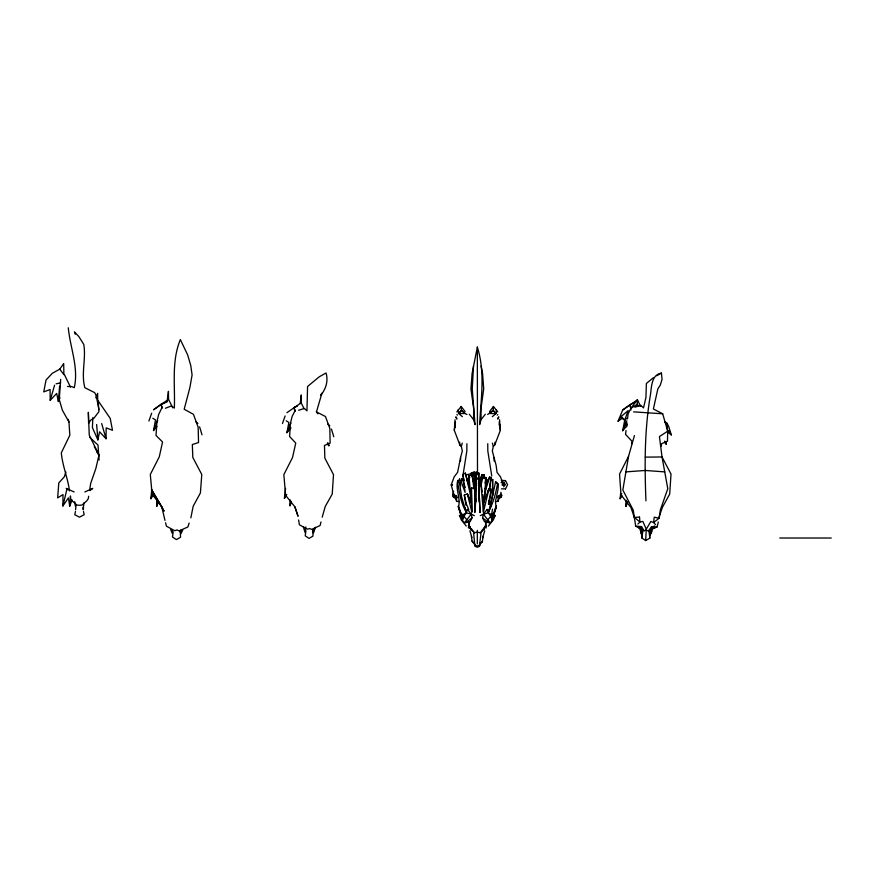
<?xml version="1.0" encoding="UTF-8"?>
<svg xmlns="http://www.w3.org/2000/svg" width="875" height="875" viewBox="0 0 875 875"><rect width="100%" height="100%" fill="white"/><g stroke="black" fill="none" stroke-linecap="round" stroke-linejoin="round"><path stroke-width="1.31" d="M477.312 543.9L477.323 530.337M477.498 474.206L477.334 347.123L472.084 373.559L470.958 388.992L473.648 408.384L473.594 419.617L475.037 424.659L472.248 388.992L473.506 366.1M503.672 486.861L505.203 484.673L503.672 482.486L501.277 482.486M505.203 484.673L503.672 482.486M501.43 488.862L505.466 488.862M505.477 480.627L501.43 480.506L505.477 480.627L507.598 484.684L505.466 488.972M480.266 515.659L483.383 514.139L487.167 509.403L488.731 511.459L492.603 495.72L492.625 479.522L490.645 479.642L489.53 488.994L491.367 477.531L489.639 477.039L488.862 478.341L485.111 488.95M466.889 443.713L466.834 450.975L462.886 475.956M72.023 500.041L69.705 506.177L68.447 497.864L62.913 505.958L63 494.561L57.663 497.897L58.8 482.891L64.258 476.919L65.898 472.03M478.887 483.886L478.789 473.003L475.858 473.003L475.705 501.911L474.819 512.498L474.622 487.955L471.581 487.966L471.275 489.781L471.866 512.072L467.359 493.916L464.297 495.031L465.97 505.203M92.837 417.539L92.411 427.645L97.88 439.895L99.564 431.812L106.039 438.725L106.17 427.875L112.503 430.292L110.217 418.392L98.197 400.87L98.908 411.72L93.877 418.272L90.606 420.23L88.583 423.391L88.353 412.3L89.239 435.05L99.006 455.077L95.834 468.562L90.683 483.427L89.677 489.825M304.062 408.789L301.175 402.828L301.273 394.942L300.202 403.517M460.534 461.037L460.578 457.45L462.317 451.041L461.333 446.37L462.273 443.111M492.625 479.522L492.559 494.834L490.514 506.745L488.731 511.459C493.292 502.83 495.895 493.03 497.569 483.427L495.589 481.753L492.603 495.72M158.659 501.605L156.669 506.428L156.811 498.969M181.038 529.955L180.972 533.717L182.744 530.02M291.43 502.283L289.986 505.772L290.095 499.778M627.911 501.605L625.92 506.428L626.03 500.216M313.502 529.594L313.436 532.886L315.459 527.297M631.848 443.734L631.903 441.175L625.548 434.372L626.041 430.5M650.3 531.355L650.223 534.767L652.006 531.42L652.487 527.723M172.397 529.659L172.32 533.422L170.702 529.605M645.936 500.806C644.558 465.336 644.438 429.494 650.519 394.406C651.612 386.641 651.416 374.719 661.423 373.078L662.058 379.312L660.33 385.033L657.858 388.905L653.384 408.997L662.692 413.787L667.691 431.189L667.472 441.23L661.653 443.658L661.161 446.173M478.45 484.444L478.789 473.003M312.637 531.092L312.681 529.55L313.031 536.091L309.017 538.388L305.211 535.806L305.955 530.852M488.961 500.555L489.103 504.405L491.258 491.138L491.192 489.3L489.103 488.403L483.405 512.072L483.831 502.458L485.778 489.322L486.084 477.531L482.191 477.159L480.112 484.334M475.781 481.688L475.858 473.003M485.953 521.664L485.866 524.945L483.492 529.441L486.303 525.47L483.416 529.43L485.439 526.094L484.75 527.822M471.319 475.453L471.406 472.883L474.173 472.019L475.092 481.37M624.881 425.447L624.728 420.066L628.163 410.572L620.714 416.927L618.089 421.214L621.961 418.403L624.728 420.066L622.694 430.708L626.981 425.731L624.881 425.447L622.694 430.708M484.072 477.936L484.323 474.906L481.906 474.567L478.975 484.28M484.17 478.68L484.323 474.906M180.152 532.044L180.206 530.819L180.567 537.25L176.4 539.591L172.463 536.977L173.217 531.803M496.453 409.588L496.267 413.427L493.183 410.441L493.456 406.47L497.798 411.906M456.444 495.753L456.641 501.397L459.036 501.55M642.48 532.755L641.714 537.873L645.652 540.575L646.286 529.156L650.869 521.456L653.592 522.506L655.638 524.694M83.366 509.797L83.519 507.38M468.42 527.997L468.475 527.166M461.333 446.37L459.977 445.298L454.322 430.358L455.066 419.748M485.516 525.481L485.756 522.069L490.23 522.823L492.188 520.877L492.844 518.722L492.308 515.069L488.436 512.827L487.167 509.403M59.609 386.138L58.362 401.527L60.014 397.841M70.558 496.223L69.705 506.177M469.722 488.928L471.297 503.059L467.359 493.916L471.297 503.059L468.923 475.792L472.106 475.267L475.278 489.245L474.173 472.019M640.883 528.019L641.583 534.45L642.327 528.587M485.078 482.552L486.084 477.531L483.831 502.458L489.103 488.403M60.659 379.378L59.281 399.634L62.398 410.255L68.961 421.958L69.836 435.214L61.316 452.834C62.453 465.894 67.856 478.002 69.486 490.93M456.641 501.397L455.798 498.772L453.316 496.934L453.633 493.434M153.333 494.856L150.883 498.739L151.627 490.798M286.759 494.605L284.408 498.356L285.589 488.359M621.961 495.83L620.134 498.739L620.867 490.798M454.956 426.891L455.459 421.739M479.369 546.383L480.955 533.619L480.091 532.612L477.312 532.262L474.545 532.612L473.681 533.619L474.786 545.191L475.256 546.383L477.312 547.225L479.369 546.383L480.145 543.255L482.18 542.172L483.284 535.916M495.6 501.55L497.984 501.397L498.192 495.753M641.003 530.064L641.583 534.45L639.778 528.5M494.802 444.259L495.042 442.17M626.522 426.639L627.003 422.767M627.495 418.906L628.141 413.744L630.919 408.275L637.438 399.798L640.631 406.405M167.114 401.614L160.978 404.447L153.497 409.828L160.748 404.611L167.114 401.614L168.427 391.3L168.547 399.361L172.736 407.816M454.322 430.358L455.109 424.484M454.803 427.317L455.284 423.795M659.17 518.252L654.237 517.202L653.592 522.506L659.17 518.252L660.33 509.983L667.789 488.731L662.036 456.969L659.422 436.592L667.691 431.189M83.584 506.166L84.066 502.786M492.439 509.162L491.422 516.184L494.091 511.962L496.005 506.505L495.425 501.484L497.995 489.552L498.422 484.105L497.569 483.427M462.448 520.866L463.925 516.381L466.211 512.827L471.264 514.139L472.03 517.869L465.938 522.561L464.417 522.823L462.448 520.866L461.792 518.711L462.339 515.069L466.211 512.827L467.469 509.403L471.264 514.139L474.381 515.659M483.93 529.517L480.288 533.028L482.814 529.211M461.792 518.711L462.186 516.206M88.659 496.234L88.255 498.794L86.494 501.134L82.009 505.039L79.461 505.269L76.923 505.039L72.439 501.123L70.678 498.794L70.284 496.169M641.714 537.873L642.819 530.983M634.43 435.575L628.534 456.378L622.836 490L633.281 510.267L635.677 526.148L644.066 530.764L646.231 530.097L648.386 530.917L657.125 526.925L658.295 521.97M156.669 506.428L157.806 500.281M289.986 505.772L290.861 501.025M625.92 506.428L626.828 501.506M488.403 504.164L491.192 489.3M156.942 426.573L153.508 430.555L155.542 419.913L152.775 418.25M291.036 427.886L286.902 432.688L288.87 422.417L286.202 420.82M498.837 498.783L499.144 497.186L501.944 495.173L501.309 496.934L498.837 498.783L497.984 501.397M190.848 517.891L193.178 506.253L200.408 492.942L201.775 474.491L192.795 457.384L192.347 444.522L198.548 442.531L198.144 427.197L193.452 414.323L184.188 409.248L189.897 387.537L192.095 374.959L190.75 365.455L187.666 354.933L180.338 339.566C171.303 361.583 175.241 385.098 174.344 408.078L171.412 405.945L165.397 408.264M485.756 522.069L484.597 521.828L482.606 517.88L483.383 514.139L488.436 512.827L490.722 516.381L492.188 520.877M492.373 443.122L493.314 446.37L492.33 451.041L496.136 465.402L497.033 472.347L500.5 476.886L503.42 484.914L502.173 485.111M75.469 511.503L74.78 514.708L79.472 517.191L84.153 514.708L83.475 511.503M482.705 537.644L484.717 530.797M480.933 485.756L482.683 477.892L482.191 477.159M62.913 505.958L66.839 489.464M453.316 496.934L452.681 495.163L453.633 491.247M493.609 515.08L496.442 506.111L493.883 514.117L496.18 507.358M320.994 521.97L320.086 525.547L311.664 529.375L309.575 528.544L307.486 529.222L299.403 524.792L298.616 519.947M478.756 483.591L480.036 512.498L478.756 483.591L480.845 483.459L482.333 491.892M465.238 487.419L462.088 478.439L461.037 481.348L465.128 492.417L462.82 474.655L465.336 473.08L469.569 490.919L468.923 475.792M499.581 419.759L500.325 430.369L494.67 445.298L493.314 446.37M460.578 457.45L457.603 472.347L454.147 476.886L451.216 484.903L453.655 494.156L457.603 497.612M485.669 486.544L487.277 480.561L486.27 479.817L485.209 483.645M305.812 526.936L305.091 532.58L303.352 526.848M479.358 484.816L481.906 474.567M322.197 517.191L325.238 506.516L332.227 494.069L333.506 474.644L324.844 458.128L324.472 445.441L330.137 443.133L329.842 428.477L325.478 416.533L316.488 411.895L321.934 393.137L320.513 395.456M481.119 366.1L482.584 373.559L483.7 388.992L481.009 408.384L481.064 419.617L479.609 424.659C480.911 398.781 485.384 372.444 477.334 347.123M58.362 401.527L56.678 393.433L50.203 400.345L54.578 385.186M284.408 498.356L285.567 494.495M620.134 498.739L621.742 493.402M651.066 531.978L650.223 534.767L651.295 528.402M150.883 498.739L152.502 493.402M485.778 489.322L489.639 477.039M189.153 523.075L187.895 526.958L179.156 530.884L176.991 529.955L174.836 530.731L166.447 526.214L165.561 522.736M658.634 518.208L662.452 507.238L669.692 494.102L671.016 474.086L662.036 456.969L645.269 457.133M148.903 421.05L151.648 413.23M282.461 423.522L285.119 415.975M618.089 421.214L622.683 409.992L637.438 399.798L637.175 404.359L634.9 407.214L640.883 405.333L643.497 407.925L645.936 397.48L646.384 383.458L653.297 377.781M467.469 509.403L465.905 511.459L461.617 496.945L459.67 483.711L462.088 478.439M95.845 397.852L97.65 393.312L97.705 402.095M153.508 430.555L155.695 425.305M286.902 432.688L289.012 427.612M493.489 517.005L495.195 515.441L493.423 519.717L488.348 526.105M497.798 419.223L498.816 416.861L497.831 418.305M489.519 411.666L493.456 406.47M470.706 529.517L474.545 532.612M492.745 515.922L492.909 517.103L493.281 516.316L492.319 515.298L493.281 516.316M492.669 514.861L493.084 517.431L493.708 516.13C493.839 514.391 490.077 514.784 492.056 515.867L492.855 515.703M472.03 517.869L470.039 521.828L465.938 522.561M628.534 456.378L619.544 474.086L620.659 489.978M463.127 515.462L461.967 514.861L463.127 515.462L461.355 516.316L462.328 515.298L461.781 515.692M75.578 509.797L75.994 505.028M459.67 483.711L461.037 481.348M456.848 411.884L461.191 406.459L465.128 411.655M320.95 394.986C326.036 388.839 328.398 380.778 326.047 372.98L319.233 376.808L307.562 386.498L306.961 410.867L304.391 408.417L298.616 410.277M490.678 478.625L491.367 477.531M155.739 423.85L157.741 420.689M289.056 426.191L290.981 423.139M626.927 420.798L624.925 423.959L627.102 424.452M462.897 517.705L461.562 517.431L460.928 516.13L461.967 514.861M59.752 369.173L63.689 363.552L63.886 374.609L59.752 369.173L52.347 373.264L46.036 380.012L43.75 391.912L50.083 389.495L50.203 400.345M648.386 530.917L651.405 526.925L657.125 526.925M671.3 434.908L668.511 430.675L667.538 431.955L671.3 434.908L668.894 426.967L667.198 423.5L665.109 421.881M462.591 515.856L463.312 515.123M485.341 414.214L481.064 419.617M464.417 522.823L471.264 514.139M462.372 416.719L458.762 413.569L461.475 410.43L461.191 406.459M490.23 522.823L487.758 519.805L490.722 516.381M482.584 541.155L479.533 544.786M497.23 415.155L497.744 414.597M637.886 524.048L639.931 522.014L642.83 521.413L646.286 529.156M464.45 412.858L461.475 410.43L458.391 413.416L458.205 409.577M491.991 518.459L495.195 515.441M492.286 416.719L495.884 413.591L493.183 410.441L490.208 412.869M497.033 497.612L500.981 494.167M487.659 414.498L493.183 410.441M627.495 417.802L624.728 420.066L621.184 416.434M89.928 490.613L92.75 488.37L84.798 491.98M460.928 516.13L461.562 517.431M160.978 404.447L162.028 407.509L158.648 414.487L156.942 421.619L156.023 435.444L162.542 441.973L159.294 456.794L150.303 474.491L152.13 494.288L161.711 506.592L164.062 511.219L151.386 489.333L161.711 506.592L164.981 520.417M286.902 412.694L301.175 402.828M622.683 409.992L630.175 404.6L635.086 402.303M469.766 477.684L466.812 479.73L468.836 484.663M168.547 399.361L160.748 404.611L162.444 407.936M656.786 375.758L661.423 373.078M645.652 540.575L649.819 538.169L649.447 531.223M297.883 515.802L294.875 506.822L285.644 495.381L283.839 474.644L292.512 457.559L295.75 443.056L289.592 436.494L290.445 423.303L292.097 416.533L294.886 410.955L293.891 407.619L296.494 406.394M295.127 407.039L297.587 405.891M638.531 527.789L641.55 526.564L644.066 530.764M474.042 473.736L471.417 474.698L471.406 472.883M479.85 545.191L477.312 545.978L474.786 545.191M465.511 475.202L477.323 471.8M452.375 484.597L451.216 484.903L452.463 485.111M56.12 383.819L60.637 382.823M491.509 515.462L493.008 515.102M492.1 517.267L492.909 517.103M491.75 517.705L493.084 517.431M473.605 476.055L476.831 475.661M490.908 479.959L492.745 479.795M625.8 471.887L645.28 470.466L664.759 471.887M491.039 516.677L491.673 516.644M473.933 475.584L476.361 475.475M458.762 413.569L464.975 413.481L466.998 414.487M476 473.758L478.778 473.758M501.277 482.628L503.672 482.628M779.778 538.016L831.25 538.016M478.33 485.275L481.392 485.286M67.484 386.498L71.564 386.553L74.277 387.68C78.848 367.73 70.142 347.627 68.283 327.775M489.672 413.492L495.884 413.591M633.598 411.863L662.692 413.787M462.962 516.644L463.608 516.677M635.677 526.148L641.55 526.564M482.103 475.125L484.17 475.377M482.683 477.892L485.723 478.417M462.536 517.267L461.738 517.103L461.902 515.922M487.845 490.427L491.258 491.138M502.261 484.597L503.42 484.914M486.27 479.817L488.305 480.397M668.511 430.675L667.548 430.369L667.198 423.5L664.945 422.242M74.134 491.98L66.183 488.37L68.064 489.858M651.405 526.925L654.445 528.369L654.259 525.798M475.256 546.383L475.103 544.786L472.052 541.155L471.352 535.916M452.681 495.163L455.481 497.186L455.798 498.772M488.709 522.561L482.606 517.88M491.334 515.134L492.056 515.867M327.797 424.167L329.809 425.731M195.814 421.761L197.903 423.391M461.475 410.43L464.975 413.481M89.731 437.369L97.978 445.014L99.105 460.02M466.287 526.105L461.223 519.717L459.441 515.43L461.147 517.005M459.441 515.43L462.656 518.459M487.758 519.805L483.383 514.139M638.859 406.142L637.175 404.359L630.919 408.275L629.945 404.709L631.017 409.97M456.903 414.575L457.417 415.133M495.589 481.753L497.022 483.317M473.594 419.617L469.306 414.214M463.925 516.381L466.878 519.794M620.714 416.927L621.961 418.403M471.822 529.211L474.348 533.028M469.886 527.822L469.197 526.094L471.144 529.441L468.333 525.47L471.22 529.43L468.781 524.945L468.683 521.664M664.595 442.181L666.225 444.238L665.853 441.7M327.305 443.756L328.88 445.736L328.508 443.297M621.414 495.458L630.984 507.555L634.692 518.645M96.83 451.938L99.006 455.077L94.281 446.666M471.22 529.43L469.394 526.75L471.144 529.441M316.312 411.644L317.811 413.842M456.816 418.294L455.842 416.85L456.848 419.212M463.214 516.173L460.556 511.952L458.631 506.505C460.764 497.82 455.142 488.983 457.811 480.408L458.041 482.858M64.422 374.631L70.492 387.111M664.781 441.131L666.225 444.238M327.48 442.75L328.88 445.736M293.891 407.619L295.433 411.086M468.759 509.534L466.375 504.022L464.297 495.031M475.103 544.786L472.052 541.155M465.336 473.08L469.044 486.413M75.239 334.25L74.419 331.887L78.837 336.558L83.803 344.487C86.209 358.87 80.948 373.592 84.853 387.723L94.686 392.645L96.261 395.916L98.941 409.62M469.919 530.797L471.931 537.644M458.456 507.358L460.753 514.117L458.205 506.111L461.037 515.08M294.875 506.822L298.036 516.305M68.162 419.387L68.961 421.958M331.45 429.078L333.769 436.734M199.598 426.858L202.005 434.798M101.675 423.555L106.039 438.725M462.82 474.655L463.356 476.667M464.898 507.566L465.905 511.459C460.83 502.83 459.495 492.57 457.68 482.858L459.637 478.614L460.666 486.008M463.641 477.991L464.198 480.659M468.562 477.214L469.47 482.388M491.761 475.956L487.812 450.975L487.758 443.713M492.45 516.206L492.844 518.722M649.108 531.081L649.819 538.169M482.705 494.528L483.831 502.458M74.714 501.659L75.348 506.166M473.998 488.972L472.106 475.267L475.694 490.7L475.978 478.013L478.669 478.013L478.811 484.356M499.363 423.817L499.833 427.339M499.548 424.495L500.325 430.369M474.677 494.113L475.705 501.911L475.956 479.095L478.691 479.095L479.095 501.911M459.594 442.159L459.977 445.298M480.845 483.459L483.405 512.072M499.188 421.761L499.68 426.912M97.88 439.895L96.644 424.517M500.883 492.275L501.309 496.934M474.742 491.116L475.705 501.911L474.622 487.955L474.622 489.77M468.88 522.058L469.12 525.47M486.161 527.166L486.205 527.997M471.581 487.966L471.866 512.072M494.069 457.45L494.113 461.037M82.972 507.139L82.994 509.239M485.253 526.761L483.492 529.441L485.242 526.75M639.527 517.125L634.408 517.355L639.931 522.014L639.527 517.125"/></g></svg>
